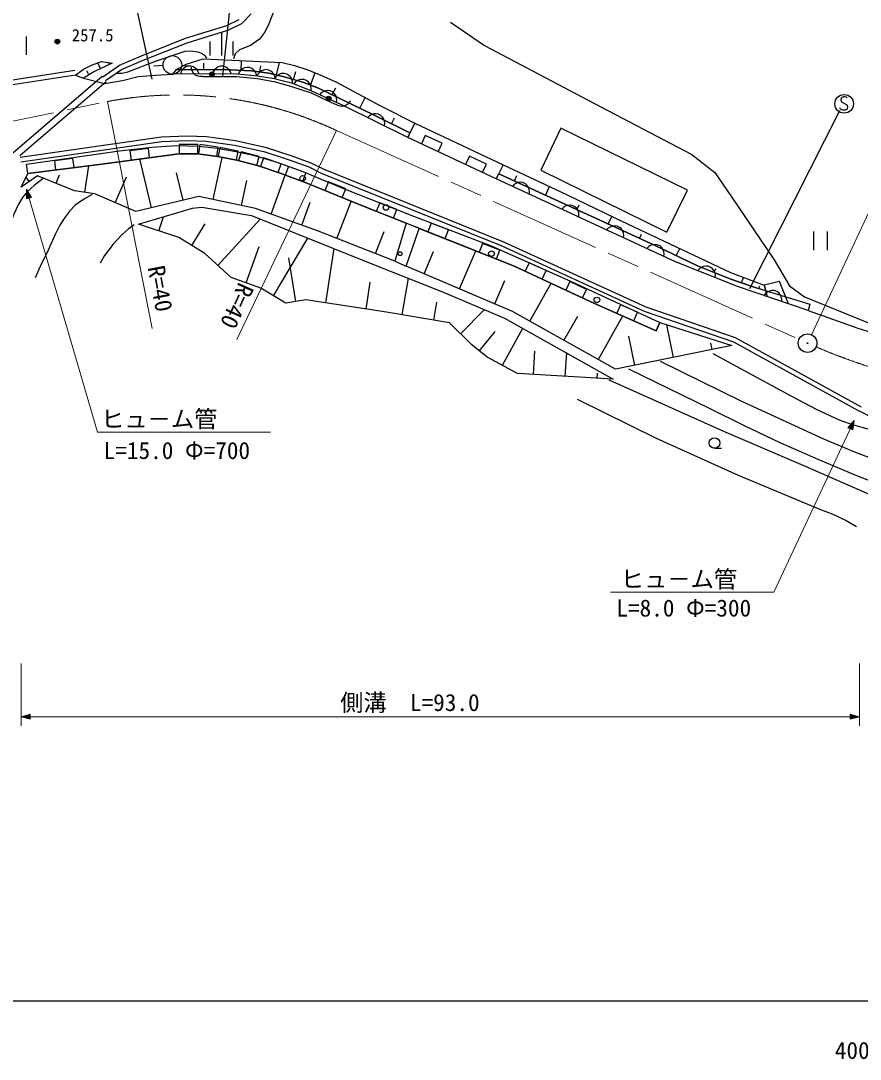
# Model space of a CAD drawing. Units: millimetres, scale not verified. Extents: x 40000 to 680000, y 20000 to 380000.
# Drawn here: x 377332 to 467455, y 198715 to 310232 of the extents above; entities that cross this region are included whole.
import ezdxf
from ezdxf.enums import TextEntityAlignment as Align

# ---------------------------------------------------------------- set-up
doc = ezdxf.new("R2010")
doc.units = ezdxf.units.MM
doc.header["$LTSCALE"] = 1000
doc.linetypes.add('CHAIN', pattern=[18.5, 12, -1.5, 3.5, -1.5])
for name, color, linetype, lineweight in [('S-BGD', 7, 'Continuous', 25), ('S-BGD-EXST', 7, 'Continuous', 25), ('S-BMK', 2, 'CHAIN', 13), ('S-BMK-SRVR', 3, 'Continuous', 25), ('S-STR-HTXT', 7, 'Continuous', 13), ('S-TTL-BAND', 7, 'Continuous', 25)]:
    doc.layers.add(name, color=color, linetype=linetype, lineweight=lineweight)
doc.styles.add('ＭＳ ゴシック', font='')
doc.styles.get('ＭＳ ゴシック').set_extended_font_data('MS Gothic')

msp = doc.modelspace()

# ---------------------------------------------------------------- linework, layer by layer
at = {"layer": 'S-BGD'}
for p, q in [((399468, 309737), (400762, 310367)), ((401056, 309955), (402079, 310976)), ((404445, 311072), (403895, 309734)), ((423468, 310096), (427104, 307586)), ((395017, 308351), (399468, 309737)), ((395185, 307880), (399653, 309272)), ((398865, 308987), (398865, 306493)), ((399653, 309272), (401056, 309955)), ((403500, 308967), (402951, 308266)), ((403895, 309734), (403500, 308967)), ((377948, 306563), (377948, 308558)), ((390283, 306461), (395017, 308351)), ((390474, 306000), (395185, 307880)), ((397616, 307989), (397616, 306493)), ((400115, 307989), (400115, 306493)), ((402951, 308266), (401984, 307586)), ((400359, 306687), (400183, 306161)), ((400798, 307104), (400359, 306687)), ((401984, 307586), (400798, 307104)), ((427104, 307586), (438181, 301753)), ((384941, 305477), (386001, 305845)), ((385893, 305086), (385592, 305703)), ((386001, 305845), (387152, 305661)), ((387152, 305661), (386538, 305400)), ((386845, 305530), (386796, 305646)), ((387915, 305453), (390283, 306461)), ((388159, 305014), (390474, 306000)), ((395074, 305555), (396922, 306139)), ((396922, 306139), (405388, 305742)), ((396978, 304984), (396981, 305675)), ((400977, 304914), (401033, 305946)), ((404784, 304423), (405105, 305755)), ((405388, 305742), (406721, 305439)), ((383147, 304894), (371210, 303056)), ((383223, 304401), (384082, 305048)), ((385248, 304772), (384051, 304083)), ((384082, 305048), (384941, 305477)), ((384650, 304427), (384406, 304848)), ((386538, 305400), (385248, 304772)), ((386148, 304224), (387915, 305453)), ((386434, 303815), (388159, 305014)), ((392609, 305431), (391611, 305373)), ((391778, 304375), (393644, 304505)), ((393644, 304505), (394066, 304995)), ((397293, 304528), (393644, 304505)), ((394066, 304995), (395074, 305555)), ((399890, 304972), (394066, 304995)), ((394066, 304995), (399890, 304972)), ((394547, 304750), (394469, 304510)), ((394666, 304951), (394547, 304750)), ((394605, 305439), (395603, 305388)), ((394864, 305151), (394666, 304951)), ((395064, 305272), (394864, 305151)), ((395303, 305354), (395064, 305272)), ((395623, 305356), (395303, 305354)), ((395863, 305277), (395623, 305356)), ((395662, 305124), (395662, 305244)), ((395702, 304925), (395662, 305124)), ((395822, 304685), (395702, 304925)), ((395942, 304526), (395822, 304685)), ((396064, 305159), (395863, 305277)), ((396102, 304406), (395942, 304526)), ((396265, 304961), (396064, 305159)), ((396386, 304762), (396265, 304961)), ((396468, 304523), (396386, 304762)), ((400543, 304482), (397293, 304528)), ((398002, 304758), (397919, 304519)), ((398125, 304955), (398002, 304758)), ((398328, 305152), (398125, 304955)), ((398529, 305269), (398328, 305152)), ((398770, 305345), (398529, 305269)), ((399090, 305341), (398770, 305345)), ((399329, 305257), (399090, 305341)), ((399527, 305135), (399329, 305257)), ((399724, 304933), (399527, 305135)), ((399841, 304731), (399724, 304933)), ((399917, 304491), (399841, 304731)), ((402065, 304855), (399890, 304972)), ((399890, 304972), (402065, 304855)), ((402789, 304272), (400543, 304482)), ((400773, 304701), (400671, 304470)), ((400911, 304888), (400773, 304701)), ((401129, 305068), (400911, 304888)), ((401339, 305169), (401129, 305068)), ((401585, 305226), (401339, 305169)), ((401904, 305196), (401585, 305226)), ((402135, 305094), (401904, 305196)), ((403959, 304622), (402065, 304855)), ((402065, 304855), (403959, 304622)), ((402323, 304957), (402135, 305094)), ((402503, 304739), (402323, 304957)), ((402604, 304529), (402503, 304739)), ((402661, 304284), (402604, 304529)), ((402796, 304513), (402679, 304289)), ((402946, 304691), (402796, 304513)), ((403175, 304857), (402946, 304691)), ((403012, 304739), (403094, 305404)), ((403391, 304943), (403175, 304857)), ((403640, 304984), (403391, 304943)), ((403956, 304934), (403640, 304984)), ((404181, 304817), (403956, 304934)), ((405608, 304225), (403959, 304622)), ((403959, 304622), (405608, 304225)), ((404359, 304668), (404181, 304817)), ((404525, 304439), (404359, 304668)), ((405116, 304503), (404873, 304360)), ((405340, 304569), (405116, 304503)), ((405592, 304586), (405340, 304569)), ((405902, 304506), (405592, 304586)), ((406114, 304369), (405902, 304506)), ((406602, 303933), (406851, 304778)), ((406721, 305439), (408148, 304972)), ((408148, 304972), (409528, 304388)), ((408450, 303326), (408936, 304639)), ((383223, 304401), (371286, 302563)), ((376459, 296029), (386058, 304281)), ((377226, 295769), (386503, 303717)), ((383223, 304401), (384051, 304083)), ((384051, 304083), (386337, 303498)), ((386337, 303498), (388264, 303821)), ((388264, 303821), (389928, 304252)), ((389928, 304252), (391778, 304375)), ((396342, 304286), (396102, 304406)), ((396541, 304246), (396342, 304286)), ((396861, 304246), (396541, 304246)), ((396861, 304246), (397861, 304246)), ((397861, 304246), (400499, 304246)), ((400499, 304246), (402721, 304038)), ((402721, 304038), (404491, 303692)), ((404543, 303992), (402789, 304272)), ((404491, 303692), (406296, 303207)), ((404612, 304223), (404525, 304439)), ((406531, 303478), (404543, 303992)), ((404707, 304197), (404569, 303985)), ((404653, 303974), (404612, 304223)), ((404873, 304360), (404707, 304197)), ((407596, 303641), (405608, 304225)), ((405608, 304225), (407596, 303641)), ((406278, 304203), (406114, 304369)), ((406421, 303960), (406278, 304203)), ((406487, 303737), (406421, 303960)), ((406504, 303485), (406487, 303737)), ((408589, 302684), (406531, 303478)), ((406788, 303635), (406627, 303441)), ((406972, 303778), (406788, 303635)), ((407231, 303893), (406972, 303778)), ((407461, 303932), (407231, 303893)), ((407713, 303920), (407461, 303932)), ((409303, 303011), (407596, 303641)), ((407596, 303641), (409303, 303011)), ((408012, 303805), (407713, 303920)), ((408206, 303645), (408012, 303805)), ((408350, 303461), (408206, 303645)), ((408464, 303203), (408350, 303461)), ((409528, 304388), (411212, 303641)), ((411212, 303641), (415936, 301097)), ((406296, 303207), (408518, 302479)), ((408504, 302974), (408464, 303203)), ((408492, 302722), (408504, 302974)), ((408518, 302479), (410288, 301648)), ((412074, 301074), (408589, 302684)), ((415197, 300117), (409303, 303011)), ((409303, 303011), (415197, 300117)), ((409597, 302482), (409424, 302298)), ((409790, 302613), (409597, 302482)), ((410056, 302710), (409790, 302613)), ((410288, 302735), (410056, 302710)), ((410539, 302707), (410288, 302735)), ((410829, 302573), (410539, 302707)), ((410777, 302288), (411148, 303041)), ((411013, 302399), (410829, 302573)), ((411144, 302207), (411013, 302399)), ((410288, 301648), (411193, 301223)), ((411242, 301942), (411144, 302207)), ((411482, 301087), (411193, 301223)), ((411238, 301460), (411266, 301711)), ((411266, 301711), (411242, 301942)), ((412268, 301159), (412001, 301064)), ((412461, 301289), (412268, 301159)), ((412636, 301472), (412461, 301289)), ((412704, 301616), (412636, 301472)), ((413724, 300841), (414288, 301985)), ((415936, 301097), (419631, 299253)), ((438181, 301753), (449360, 295887)), ((411770, 301041), (411482, 301087)), ((412001, 301064), (411770, 301041)), ((418869, 297713), (412074, 301074)), ((414754, 300015), (414576, 299836)), ((414950, 300141), (414754, 300015)), ((415218, 300231), (414950, 300141)), ((419103, 298203), (415197, 300117)), ((415197, 300117), (419103, 298203)), ((415450, 300250), (415218, 300231)), ((415701, 300215), (415450, 300250)), ((415987, 300073), (415701, 300215)), ((416167, 299895), (415987, 300073)), ((416293, 299700), (416167, 299895)), ((416383, 299432), (416293, 299700)), ((416367, 298950), (416402, 299200)), ((416402, 299200), (416383, 299432)), ((417150, 299160), (417465, 299801)), ((418869, 297713), (419631, 299253)), ((419631, 299253), (429131, 294764)), ((377270, 295582), (392422, 297756)), ((392422, 297756), (395194, 297877)), ((395194, 297877), (397265, 297786)), ((397265, 297786), (400372, 297361)), ((419103, 298203), (418869, 297713)), ((420764, 297925), (420338, 297022)), ((422573, 297075), (420764, 297925)), ((435318, 298711), (433161, 294182)), ((448905, 292030), (435318, 298711)), ((377341, 295088), (392469, 297258)), ((387924, 296275), (391387, 296656)), ((391387, 296656), (394033, 296820)), ((392469, 297258), (395194, 297378)), ((394033, 296820), (396488, 296765)), ((396324, 296956), (394325, 296956)), ((394325, 296956), (394325, 295959)), ((395194, 297378), (397220, 297289)), ((396324, 295959), (396324, 296956)), ((396547, 296936), (396407, 295948)), ((396488, 296765), (398369, 296548)), ((398527, 296658), (396547, 296936)), ((397220, 297289), (400284, 296869)), ((398387, 295670), (398527, 296658)), ((400284, 296869), (403440, 296179)), ((400372, 297361), (403570, 296661)), ((403570, 296661), (406312, 295780)), ((428364, 293251), (418869, 297713)), ((422147, 296173), (422573, 297075)), ((377959, 294833), (387924, 296275)), ((386024, 294843), (394315, 295959)), ((394315, 295959), (386024, 294843)), ((391027, 296523), (389045, 296256)), ((389045, 296256), (389179, 295267)), ((391160, 295534), (391027, 296523)), ((394315, 295959), (396334, 295959)), ((396334, 295959), (394315, 295959)), ((396334, 295959), (398461, 295659)), ((398461, 295659), (396334, 295959)), ((397974, 291049), (398946, 295564)), ((398369, 296548), (400251, 296221)), ((398461, 295659), (400545, 295251)), ((400545, 295251), (398461, 295659)), ((398714, 296626), (398522, 295647)), ((400676, 296242), (398714, 296626)), ((400251, 296221), (402188, 295840)), ((400484, 295263), (400676, 296242)), ((400976, 296169), (400723, 295204)), ((402910, 295664), (400976, 296169)), ((402188, 295840), (404697, 295078)), ((402657, 294699), (402910, 295664)), ((403381, 295522), (403061, 294576)), ((405275, 294884), (403381, 295522)), ((403440, 296179), (406140, 295311)), ((406312, 295780), (408474, 294989)), ((425512, 295694), (425086, 294792)), ((427320, 294844), (425512, 295694)), ((449360, 295887), (451841, 293954)), ((378087, 293836), (377959, 294833)), ((378087, 293836), (386024, 294843)), ((386024, 294843), (378087, 293836)), ((382921, 295455), (380938, 295203)), ((380938, 295203), (381064, 294213)), ((383047, 294465), (382921, 295455)), ((384191, 291811), (384626, 294665)), ((391378, 290151), (390107, 295392)), ((400545, 295251), (402836, 294652)), ((402836, 294652), (400545, 295251)), ((402836, 294652), (405181, 293863)), ((405181, 293863), (402836, 294652)), ((404697, 295078), (407615, 294043)), ((404956, 293939), (405275, 294884)), ((406074, 294599), (405729, 293662)), ((407950, 293911), (406074, 294599)), ((406140, 295311), (408274, 294531)), ((408274, 294531), (409576, 293866)), ((408474, 294989), (409784, 294321)), ((426895, 293942), (427320, 294844)), ((429131, 294764), (428364, 293251)), ((429131, 294764), (435913, 291577)), ((377359, 292356), (378087, 293836)), ((379132, 293581), (377359, 292356)), ((378246, 292968), (377884, 293490)), ((383114, 291975), (379132, 293581)), ((381123, 292778), (381492, 293690)), ((387478, 290695), (388676, 293462)), ((394760, 290968), (394048, 293902)), ((404201, 289470), (405722, 293664)), ((405181, 293863), (408154, 292774)), ((408154, 292774), (405181, 293863)), ((407606, 292975), (407950, 293911)), ((407615, 294043), (411979, 292220)), ((409576, 293866), (428973, 286050)), ((409784, 294321), (429171, 286508)), ((428364, 293251), (428642, 293799)), ((445422, 286083), (428642, 293799)), ((428642, 293799), (445422, 286083)), ((430320, 293027), (430588, 293608)), ((433161, 294182), (446692, 287529)), ((451841, 293954), (453642, 291342)), ((401021, 290396), (401599, 293083)), ((408154, 292774), (413663, 290487)), ((413663, 290487), (408154, 292774)), ((410369, 292935), (409986, 292014)), ((412215, 292169), (410369, 292935)), ((411979, 292220), (419309, 289330)), ((438975, 288349), (428364, 293251)), ((430283, 292629), (430110, 292445)), ((430476, 292759), (430283, 292629)), ((430741, 292857), (430476, 292759)), ((430973, 292882), (430741, 292857)), ((431224, 292853), (430973, 292882)), ((431515, 292719), (431224, 292853)), ((431699, 292546), (431515, 292719)), ((431830, 292354), (431699, 292546)), ((431927, 292089), (431830, 292354)), ((433676, 291484), (434110, 292425)), ((385269, 291648), (383114, 291975)), ((389687, 289743), (385269, 291648)), ((396451, 291376), (389687, 289743)), ((402544, 290069), (396451, 291376)), ((411832, 291248), (412215, 292169)), ((431924, 291607), (431952, 291858)), ((431952, 291858), (431927, 292089)), ((435913, 291577), (441184, 289030)), ((446692, 287529), (448905, 292030)), ((453642, 291342), (458200, 284551)), ((389987, 288387), (395752, 290112)), ((395752, 290112), (396760, 290199)), ((396760, 290199), (402091, 289307)), ((409171, 287674), (402544, 290069)), ((407514, 288273), (408416, 290758)), ((411251, 286857), (412820, 290837)), ((413663, 290487), (418721, 288486)), ((430235, 283927), (413663, 290487)), ((415865, 290689), (415496, 289762)), ((417723, 289954), (415865, 290689)), ((417354, 289026), (417723, 289954)), ((435588, 290178), (435415, 289994)), ((435781, 290308), (435588, 290178)), ((436047, 290406), (435781, 290308)), ((436278, 290430), (436047, 290406)), ((436530, 290402), (436278, 290430)), ((436820, 290268), (436530, 290402)), ((437004, 290095), (436820, 290268)), ((437135, 289903), (437004, 290095)), ((437032, 289941), (437280, 290478)), ((392148, 287668), (392653, 289179)), ((398501, 283959), (403032, 288932)), ((402091, 289307), (415216, 284074)), ((419309, 289330), (427818, 286064)), ((437233, 289638), (437135, 289903)), ((437229, 289156), (437257, 289406)), ((437257, 289406), (437233, 289638)), ((440388, 288398), (440771, 289229)), ((441184, 289030), (453523, 283198)), ((394309, 286949), (389987, 288387)), ((395692, 286101), (397125, 288427)), ((418721, 288486), (417490, 284407)), ((420117, 287933), (418721, 288486)), ((418721, 283872), (420117, 287933)), ((420117, 287933), (430235, 283927)), ((421388, 288503), (421020, 287575)), ((423247, 287767), (421388, 288503)), ((422878, 286840), (423247, 287767)), ((447623, 284359), (438975, 288349)), ((440403, 287954), (440230, 287770)), ((440596, 288085), (440403, 287954)), ((440861, 288182), (440596, 288085)), ((441093, 288207), (440861, 288182)), ((441344, 288179), (441093, 288207)), ((441634, 288045), (441344, 288179)), ((441819, 287872), (441634, 288045)), ((441950, 287680), (441819, 287872)), ((397075, 285253), (394309, 286949)), ((404451, 280709), (408143, 286894)), ((417490, 284407), (409171, 287674)), ((415410, 285224), (416346, 287597)), ((442047, 287415), (441950, 287680)), ((442044, 286933), (442072, 287184)), ((442072, 287184), (442047, 287415)), ((443744, 286854), (443963, 287330)), ((462429, 287599), (462429, 285604)), ((463949, 285604), (463949, 287599)), ((401512, 282089), (402934, 285992)), ((410099, 279925), (410976, 285764)), ((424426, 281442), (426175, 285534)), ((426912, 286316), (426544, 285389)), ((428771, 285580), (426912, 286316)), ((427818, 286064), (436355, 282253)), ((428402, 284653), (428771, 285580)), ((428973, 286050), (444255, 279055)), ((429171, 286508), (444441, 279518)), ((444727, 285959), (444554, 285775)), ((444920, 286090), (444727, 285959)), ((445185, 286187), (444920, 286090)), ((445417, 286212), (445185, 286187)), ((445668, 286184), (445417, 286212)), ((449998, 283927), (445422, 286083)), ((445422, 286083), (449998, 283927)), ((445959, 286050), (445668, 286184)), ((446143, 285877), (445959, 286050)), ((446274, 285685), (446143, 285877)), ((446372, 285420), (446274, 285685)), ((447710, 285005), (448073, 285774)), ((399928, 282664), (397075, 285253)), ((406872, 280076), (406108, 284776)), ((417490, 284407), (418721, 283872)), ((420622, 283062), (421647, 285459)), ((446369, 284938), (446397, 285189)), ((446397, 285189), (446372, 285420)), ((458200, 284551), (459865, 281770)), ((415216, 284074), (422592, 281140)), ((430131, 279012), (418721, 283872)), ((430235, 283927), (438919, 279885)), ((438919, 279885), (430235, 283927)), ((431922, 284243), (431500, 283339)), ((433734, 283399), (431922, 284243)), ((433312, 282495), (433734, 283399)), ((454293, 281704), (447623, 284359)), ((453562, 282496), (449998, 283927)), ((449998, 283927), (453562, 282496)), ((450193, 283594), (450030, 283401)), ((450379, 283735), (450193, 283594)), ((450638, 283846), (450379, 283735)), ((450868, 283883), (450638, 283846)), ((451121, 283869), (450868, 283883)), ((451418, 283751), (451121, 283869)), ((451611, 283588), (451418, 283751)), ((451752, 283403), (451611, 283588)), ((451864, 283143), (451752, 283403)), ((451780, 283212), (451945, 283620)), ((403097, 281514), (399928, 282664)), ((414421, 279278), (414856, 282172)), ((418275, 278667), (418944, 282591)), ((428229, 279822), (429304, 282336)), ((436264, 282221), (435842, 281317)), ((438076, 281378), (436264, 282221)), ((436355, 282253), (445928, 277843)), ((451901, 282914), (451864, 283143)), ((451887, 282662), (451901, 282914)), ((453523, 283198), (457154, 281839)), ((455843, 281682), (453562, 282496)), ((453562, 282496), (455843, 281682)), ((454702, 282089), (454913, 282678)), ((458778, 282245), (457154, 281839)), ((459743, 279846), (458778, 282245)), ((405806, 279904), (403097, 281514)), ((422592, 281140), (429248, 278293)), ((431970, 277977), (434271, 282049)), ((437654, 280474), (438076, 281378)), ((461862, 279123), (454293, 281704)), ((457296, 281244), (455843, 281682)), ((455843, 281682), (462050, 279813)), ((456569, 281463), (456666, 281784)), ((457154, 281839), (457239, 281499)), ((457154, 281839), (457482, 280617)), ((457239, 281499), (457267, 281253)), ((457463, 281087), (457285, 280937)), ((457717, 281211), (457463, 281087)), ((457945, 281260), (457717, 281211)), ((458198, 281258), (457945, 281260)), ((458501, 281155), (458198, 281258)), ((458702, 281002), (458501, 281155)), ((459865, 281770), (461462, 280583)), ((407938, 280249), (405806, 279904)), ((416582, 278955), (407938, 280249)), ((421660, 278092), (421988, 280013)), ((457285, 280937), (457132, 280736)), ((458852, 280824), (458702, 281002)), ((458977, 280571), (458852, 280824)), ((459026, 280343), (458977, 280571)), ((459024, 280091), (459026, 280343)), ((461462, 280583), (469315, 277407)), ((423353, 277805), (416582, 278955)), ((424557, 276626), (427100, 279212)), ((441166, 272801), (430131, 279012)), ((438919, 279885), (445546, 276945)), ((445546, 276945), (438919, 279885)), ((441725, 279732), (441319, 278820)), ((443552, 278922), (441725, 279732)), ((443146, 278010), (443552, 278922)), ((444255, 279055), (453832, 275747)), ((444441, 279518), (454036, 276205)), ((462050, 279813), (461862, 279123)), ((461862, 279123), (467213, 277207)), ((425762, 275447), (423353, 277805)), ((429248, 278293), (440918, 271737)), ((435648, 275907), (437125, 278520)), ((439327, 273836), (441978, 278528)), ((445546, 276945), (445928, 277843)), ((445928, 277843), (445546, 276945)), ((445928, 277843), (453653, 275360)), ((426583, 274785), (428253, 276851)), ((429032, 273232), (431219, 277210)), ((447410, 274081), (446686, 277595)), ((467213, 277207), (472544, 275557)), ((427404, 274124), (425762, 275447)), ((443247, 273228), (442604, 276355)), ((451572, 274934), (451431, 275618)), ((453832, 275747), (467315, 268340)), ((454036, 276205), (467556, 268777)), ((432370, 272240), (432519, 274760)), ((435789, 272039), (435941, 274612)), ((453653, 275360), (441166, 272801)), ((430660, 272341), (427404, 274124)), ((440918, 271737), (430660, 272341)), ((439208, 271838), (439242, 272405)), ((467331, 268331), (473862, 265042)), ((451804, 264320), (452553, 264320))]:
    msp.add_line(p, q, dxfattribs=at)
for points in [[(387647, 304590), (388233, 304621), (388813, 304765), (391809, 305898), (394995, 306979), (395596, 307019), (396358, 306912), (396741, 306764), (397049, 306529), (397265, 306205)], [(379736, 293285), (378780, 292556), (378028, 291864), (377517, 291248), (377070, 290546), (376573, 289458), (376173, 288325), (375410, 286139), (374473, 283794), (373419, 281735)], [(384992, 291580), (384163, 291115), (383186, 290420), (382605, 289813), (382066, 289099), (381511, 288267), (381007, 287293), (380268, 285581), (379406, 283843), (378882, 282639)], [(389523, 288324), (388869, 287864), (388212, 287268), (387263, 286239), (386328, 285032), (385872, 284216)], [(451641, 274507), (460077, 269916), (462740, 268536), (465278, 267343), (466734, 266832), (468276, 266400), (472898, 265220)], [(445972, 273688), (454631, 269400), (463524, 265353), (466839, 263956), (470029, 262722), (479077, 259344), (488002, 255692), (489577, 255322)], [(442563, 272847), (451234, 268631), (455002, 266752), (458826, 264957), (462908, 263138), (467049, 261408), (476044, 257919), (479214, 256673), (482497, 255267), (490101, 251590)], [(483653, 252612), (481303, 253720), (479029, 254679), (470172, 258592), (461568, 262371), (452827, 266123), (444124, 270022), (440510, 271652)], [(437068, 269607), (445554, 265406), (454341, 261436), (463017, 257833), (464508, 257247), (465948, 256570), (467062, 255907)]]:
    msp.add_lwpolyline(points, dxfattribs=at)
for centre, major_axis in [((381260, 307991), (250, 0)), ((381260, 307991), (150, 0)), ((381260, 307991), (50, 0)), ((393606, 305490), (1000, 0)), ((397861, 304496), (250, 0)), ((397861, 304496), (150, 0)), ((397861, 304496), (50, 0)), ((410395, 301874), (250, 0)), ((410395, 301874), (150, 0)), ((410395, 301874), (50, 0)), ((407594, 293313), (300, 0)), ((416543, 290182), (300, 0)), ((427863, 285219), (300, 0)), ((418062, 285217), (200, 0)), ((439183, 280255), (300, 0)), ((451804, 264889), (570, 0))]:
    msp.add_ellipse(centre, major_axis=major_axis, ratio=0.998023, dxfattribs=at)
at = {"layer": 'S-BGD-EXST'}
for p, q in [((386879, 324853), (391419, 303960)), ((401171, 324685), (398985, 304296)), ((465413, 301952), (465373, 301713)), ((465373, 301713), (465453, 301513)), ((465653, 302072), (465413, 301952)), ((465453, 301513), (466013, 301194)), ((465813, 302072), (465653, 302072)), ((465973, 302032), (465813, 302072)), ((466053, 301952), (465973, 302032)), ((466013, 301194), (466093, 300995)), ((465229, 300559), (455560, 281428)), ((465333, 300755), (465253, 300875)), ((465573, 300636), (465333, 300755)), ((465853, 300636), (465573, 300636)), ((466053, 300755), (465853, 300636)), ((466093, 300995), (466053, 300755))]:
    msp.add_line(p, q, dxfattribs=at)
msp.add_ellipse((465733, 301314), major_axis=(1000, 0), ratio=0.998023, dxfattribs=at)
at = {"layer": 'S-BMK'}
for p, q in [((369084, 297921), (386635, 301556)), ((411225, 298444), (460892, 276026))]:
    msp.add_line(p, q, dxfattribs=at)
for centre, major_axis, start_param, end_param in [((394149, 262362), (39983, 0), 1.1295404, 1.7598509), ((486542, 330142), (59975, 0), 4.3038694, 4.5563014)]:
    msp.add_ellipse(centre, major_axis=major_axis, ratio=0.998023, start_param=start_param, end_param=end_param, dxfattribs=at)
at = {"layer": 'S-BMK-SRVR'}
for major_axis in [(1000, 0), (40, 0)]:
    msp.add_ellipse((461803, 275615), major_axis=major_axis, ratio=0.998023, dxfattribs=at)
at = {"layer": 'S-STR-HTXT'}
for p, q in [((386635, 301556), (391423, 277181)), ((462225, 276520), (473950, 301628)), ((411225, 298444), (400537, 276020)), ((377940, 292134), (385562, 266065)), ((377940, 292134), (378489, 291254)), ((377951, 291098), (377940, 292134)), ((378489, 291254), (377951, 291098)), ((378017, 291159), (378019, 291866)), ((378401, 291270), (378017, 291159)), ((378019, 291866), (378401, 291270)), ((378063, 291712), (378313, 291286)), ((378083, 291219), (378063, 291712)), ((378313, 291286), (378083, 291219)), ((378131, 291483), (378225, 291302)), ((378148, 291280), (378131, 291483)), ((378225, 291302), (378148, 291280)), ((466817, 267311), (458178, 248859)), ((466140, 266525), (466817, 267311)), ((466647, 266289), (466140, 266525)), ((466229, 266527), (466698, 267058)), ((466592, 266359), (466229, 266527)), ((466319, 266530), (466631, 266913)), ((466536, 266428), (466319, 266530)), ((466408, 266532), (466529, 266696)), ((466481, 266498), (466408, 266532)), ((466529, 266696), (466481, 266498)), ((466631, 266913), (466536, 266428)), ((466698, 267058), (466592, 266359)), ((466817, 267311), (466647, 266289)), ((385562, 266065), (404153, 266065)), ((458178, 248859), (440640, 248859)), ((377357, 241207), (377357, 234502)), ((467375, 234502), (467375, 241207)), ((377357, 235499), (378356, 235779)), ((377357, 235499), (467375, 235499)), ((378356, 235220), (377357, 235499)), ((377637, 235499), (378316, 235699)), ((378316, 235300), (377637, 235499)), ((377797, 235499), (378276, 235619)), ((378276, 235380), (377797, 235499)), ((378037, 235499), (378236, 235539)), ((378236, 235460), (378037, 235499)), ((378236, 235539), (378236, 235460)), ((378276, 235619), (378276, 235380)), ((378316, 235699), (378316, 235300)), ((378356, 235779), (378356, 235220)), ((466375, 235220), (466375, 235779)), ((466375, 235779), (467375, 235499)), ((467375, 235499), (466375, 235220)), ((466415, 235300), (466415, 235699)), ((466415, 235699), (467095, 235499)), ((467095, 235499), (466415, 235300)), ((466455, 235380), (466455, 235619)), ((466455, 235619), (466935, 235499)), ((466935, 235499), (466455, 235380)), ((466495, 235460), (466495, 235539)), ((466495, 235539), (466695, 235499)), ((466695, 235499), (466495, 235460))]:
    msp.add_line(p, q, dxfattribs=at)
at = {"layer": 'S-TTL-BAND'}
msp.add_line((40000, 205000), (579000, 205000), dxfattribs=at)

# ---------------------------------------------------------------- texts
at = {"layer": 'S-STR-HTXT', "style": 'ＭＳ ゴシック'}
for s, height, p in [('257.5', 1320, (382802, 307622)), ('ヒュ－ム管', 1833, (385948, 266000)), ('L=15.0 Φ=700', 1833, (386230, 262617)), ('ヒュ－ム管', 1833, (441745, 248803)), ('L=8.0 Φ=300', 1833, (441274, 245702)), ('側溝\u3000L=93.0', 1833, (411614, 235553))]:
    msp.add_text(s, height=height, dxfattribs=at).set_placement(p, align=Align.BOTTOM_LEFT)
for rotation, p in [(280.52, (390410, 283654)), (245.657, (400246, 282480))]:
    msp.add_text('R=40', height=1833, rotation=rotation, dxfattribs=at).set_placement(p, align=Align.BOTTOM_LEFT)
at = {"layer": 'S-TTL-BAND', "style": 'ＭＳ ゴシック'}
msp.add_text('400.0', height=1833, dxfattribs=at).set_placement((467844, 198195), align=Align.BOTTOM_CENTER)

doc.saveas('drawing.dxf')
